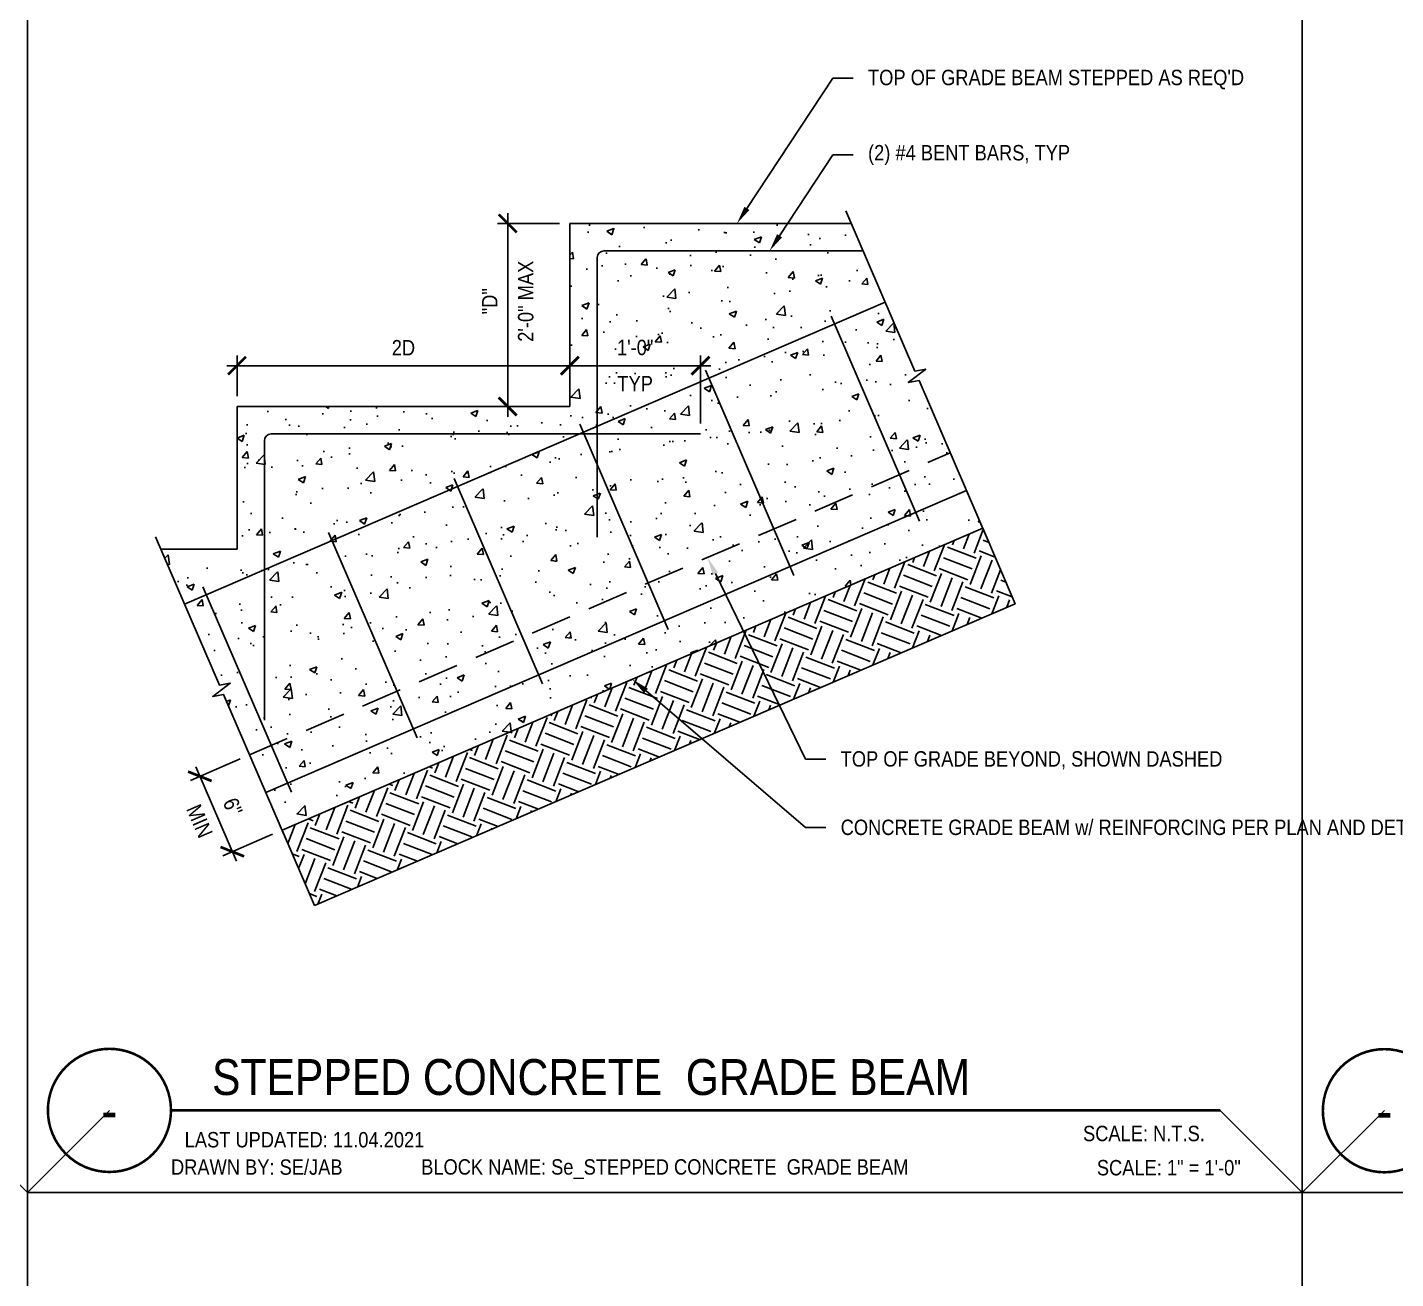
# Model space of a CAD drawing. Header units: inches. Extents: x -16404 to 14624, y -1591 to 16152.
# Drawn here: x -8941.9 to -8841.9, y 1411.9 to 1503.4 of the extents above; entities that cross this region are included whole.
import ezdxf
from ezdxf import colors
from ezdxf.entities.mleader import LeaderData, LeaderLine
from ezdxf.enums import TextEntityAlignment as Align
from ezdxf.math import Vec2, Vec3

# ---------------------------------------------------------------- set-up
doc = ezdxf.new("R2010")
doc.units = ezdxf.units.IN
doc.header["$LTSCALE"] = 24
doc.header["$MEASUREMENT"] = 0
doc.linetypes.add('HIDDEN2', pattern=[0.1875, 0.125, -0.0625])
doc.layers.get('0').update_dxf_attribs({"linetype": 'CONTINUOUS'})
doc.layers.get('DefPoints').update_dxf_attribs({"color": 251, "linetype": 'CONTINUOUS'})
for name, color, linetype, plot in [('DESIGNER COMMENTS', 221, 'CONTINUOUS', False), ('S-ANNO-GRID-NONPLOT', 251, 'CONTINUOUS', False), ('S-ANNO-NONPLOT', 253, 'CONTINUOUS', False)]:
    doc.layers.add(name, color=color, linetype=linetype, plot=plot)
for name, color, linetype in [('S-ANNO-DIMS', 2, 'CONTINUOUS'), ('S-ANNO-NOTE', 4, 'CONTINUOUS'), ('S-BREAK', 2, 'CONTINUOUS'), ('S-CONC', 4, 'CONTINUOUS'), ('S-REBAR', 7, 'CONTINUOUS'), ('S-TYP DETAIL BLOCKS', 1, 'CONTINUOUS')]:
    doc.layers.add(name, color=color, linetype=linetype)
doc.layers.add('S-HATCH-SOIL', color=7, linetype='CONTINUOUS', true_color=0x8f8f8f, transparency=0.8)
doc.layers.add('S-HATCH1', color=1, linetype='CONTINUOUS', transparency=0.5)
doc.layers.add('S-HATCH2', color=2, linetype='CONTINUOUS', transparency=0.5)
doc.styles.add('Arial', font='arial.ttf', dxfattribs={"width": 0.85})
doc.dimstyles.new('DIM-12_Se', dxfattribs={"dimscale": 12, "dimtxt": 0.09375, "dimasz": 0.109375, "dimexe": 0.0625, "dimexo": 0.0625, "dimgap": 0.0625, "dimtad": 1, "dimdec": 4, "dimzin": 11, "dimdsep": 46, "dimlunit": 4, "dimtxsty": 'Arial', "dimblk": 'ARCHTICK', "dimcen": 0.125, "dimdle": 0.0625, "dimclrd": 256, "dimclre": 256, "dimclrt": 4, "dimadec": 0, "dimazin": 0, "dimtfac": 0.75, "dimtdec": 4, "dimtmove": 0, "dimatfit": 3, "dimfxl": 1, "dimfrac": 1, "dimtolj": 1, "dimtzin": 0, "dimarcsym": 0})

# ---------------------------------------------------------------- blocks, each defined once
blk = doc.blocks.new('*U298')
at = {"const_width": 0.1875}
for points in [[(-4.5, 1.695570592395378e-15, -1), (4.5, 1.479114197289397e-31, 3.732050807568883)], [(-4.5, 5.087936460698574e-16, 1), (4.5, 0, -3.732050807568883)]]:
    blk.add_lwpolyline(points, format="xyb", dxfattribs=at)
blk.add_lwpolyline([(4.5, 0), (81.20909887472317, 0)], dxfattribs=at)
blk.add_circle((0, 0), 4.5)
at = {"style": 'Arial', "width": 0.85}
for tag, p in [('DWG_TITLE_1', (7.5, 6.1875)), ('DWG_TITLE_2', (7.5, 2.4375))]:
    blk.add_attdef(tag, text='', height=2.625, dxfattribs=at).set_placement(p, align=Align.MIDDLE_LEFT)
blk.add_attdef('#', text='', height=3, dxfattribs=at).set_placement((0, 0), align=Align.MIDDLE_CENTER)
blk.add_attdef('SCALE', text='', height=1.125, dxfattribs=at).set_placement((80.08409887472317, -1.125), align=Align.TOP_RIGHT)
blk = doc.blocks.new('*U540')
at = {"const_width": 0.1875}
for points in [[(-4.5, 1.695570592395378e-15, -1), (4.5, 1.479114197289397e-31, 3.732050807568883)], [(-4.5, 5.087936460698574e-16, 1), (4.5, 0, -3.732050807568883)]]:
    blk.add_lwpolyline(points, format="xyb", dxfattribs=at)
blk.add_lwpolyline([(4.5, 0), (81.20909887472226, 0)], dxfattribs=at)
blk.add_circle((0, 0), 4.5)
at = {"style": 'Arial', "width": 0.85}
for tag, p in [('DWG_TITLE_1', (7.5, 6.1875)), ('DWG_TITLE_2', (7.5, 2.4375))]:
    blk.add_attdef(tag, text='', height=2.625, dxfattribs=at).set_placement(p, align=Align.MIDDLE_LEFT)
blk.add_attdef('#', text='', height=3, dxfattribs=at).set_placement((0, 0), align=Align.MIDDLE_CENTER)
blk.add_attdef('SCALE', text='', height=1.125, dxfattribs=at).set_placement((80.08409887472226, -1.125), align=Align.TOP_RIGHT)
blk = doc.blocks.new('_ARCHTICK')
at = {"color": 0, "linetype": 'ByBlock', "const_width": 0.15}
blk.add_lwpolyline([(-0.5, -0.5), (0.5, 0.5)], dxfattribs=at)
blk = doc.blocks.new('*D1930')
at = {"layer": 'DefPoints', "color": 0, "transparency": 16777216}
for p in [(33.65970570944864, 54.42750266455414), (43.21001814660212, 54.42750266455414), (43.21001814660212, 49.44817939982613)]:
    blk.add_point(p, dxfattribs=at)
at = {"layer": 'S-ANNO-DIMS', "lineweight": -2, "transparency": 16777216}
for p, q in [((43.21001814660212, 50.19817939982613), (43.21001814660212, 55.17750266455414)), ((32.90970570944864, 54.42750266455414), (43.96001814660212, 54.42750266455414))]:
    blk.add_line(p, q, dxfattribs=at)
at = {"layer": 'S-ANNO-DIMS', "lineweight": -2, "transparency": 16777216, "xscale": 1.3125, "yscale": 1.3125, "zscale": 1.3125, "rotation": 180}
blk.add_blockref('_ARCHTICK', (33.65970570944864, 54.42750266455414), dxfattribs=at)
at = {"layer": 'S-ANNO-DIMS', "lineweight": -2, "transparency": 16777216, "xscale": 1.3125, "yscale": 1.3125, "zscale": 1.3125}
blk.add_blockref('_ARCHTICK', (43.21001814660212, 54.42750266455414), dxfattribs=at)
at = {"layer": 'S-ANNO-DIMS', "color": 4, "transparency": 16777216, "char_height": 1.125, "attachment_point": 5, "style": 'Arial'}
for s, insert in [('\\A1;1\'-0"', (38.43486192802538, 55.75189727574104)), ('\\A1;TYP', (38.43486192802538, 53.11500266455414))]:
    blk.add_mtext(s, dxfattribs=dict(at, insert=insert))
blk = doc.blocks.new('*D2450')
at = {"layer": 'DefPoints', "color": 0, "transparency": 16777216}
for p in [(10.24564609307072, 25.98557889479207), (12.6198907492917, 20.47531916294474), (8.984450500502756, 18.90889126231217)]:
    blk.add_point(p, dxfattribs=at)
at = {"layer": 'S-ANNO-DIMS', "lineweight": -2, "transparency": 16777216}
for p, q in [((9.55686362658992, 25.6887983127645), (5.921423377800975, 24.12237041213192)), ((6.313425262254203, 25.10793346064029), (9.28123108253033, 18.22010879583137)), ((11.9311082828109, 20.17853858091717), (8.295668034021956, 18.61211068028459))]:
    blk.add_line(p, q, dxfattribs=at)
at = {"layer": 'S-ANNO-DIMS', "lineweight": -2, "transparency": 16777216, "xscale": 1.3125, "yscale": 1.3125, "zscale": 1.3125}
for p, rotation in [((6.610205844281776, 24.41915099415949), 113.3101027551829), ((8.984450500502756, 18.90889126231217), 293.3101027551829)]:
    blk.add_blockref('_ARCHTICK', p, dxfattribs=dict(at, rotation=rotation))
at = {"layer": 'S-ANNO-DIMS', "color": 4, "transparency": 16777216, "char_height": 1.125, "attachment_point": 5, "rotation": 293.31010275518287, "style": 'Arial'}
for s, insert in [('\\A1;MIN', (6.591958856050863, 21.14465510968758)), ('\\A1;6"', (9.013621221575193, 22.1880939329588))]:
    blk.add_mtext(s, dxfattribs=dict(at, insert=insert))
blk = doc.blocks.new('*D1929')
at = {"layer": 'DefPoints', "color": 0, "transparency": 16777216}
for p in [(9.327766968680407, 54.42750266455414), (33.65970570944864, 54.42750266455414), (9.327766968680407, 51.44817939982613)]:
    blk.add_point(p, dxfattribs=at)
at = {"layer": 'S-ANNO-DIMS', "lineweight": -2, "transparency": 16777216}
for p, q in [((9.327766968680407, 52.19817939982613), (9.327766968680407, 55.17750266455414)), ((34.40970570944864, 54.42750266455414), (8.577766968680407, 54.42750266455414))]:
    blk.add_line(p, q, dxfattribs=at)
at = {"layer": 'S-ANNO-DIMS', "lineweight": -2, "transparency": 16777216, "xscale": 1.3125, "yscale": 1.3125, "zscale": 1.3125, "rotation": 180}
blk.add_blockref('_ARCHTICK', (9.327766968680407, 54.42750266455414), dxfattribs=at)
at = {"layer": 'S-ANNO-DIMS', "lineweight": -2, "transparency": 16777216, "xscale": 1.3125, "yscale": 1.3125, "zscale": 1.3125}
blk.add_blockref('_ARCHTICK', (33.65970570944864, 54.42750266455414), dxfattribs=at)
at = {"layer": 'S-ANNO-DIMS', "color": 4, "transparency": 16777216, "insert": (21.49373633906453, 55.74230484736451), "char_height": 1.125, "attachment_point": 5, "style": 'Arial'}
blk.add_mtext('\\A1;2D', dxfattribs=at)
blk = doc.blocks.new('*D2408')
at = {"layer": 'DefPoints', "color": 0, "transparency": 16777216}
for p in [(33.65970570944866, 64.82587143040158), (29.11472062236227, 51.44817939982707), (29.11472062236134, 51.44817939982707)]:
    blk.add_point(p, dxfattribs=at)
at = {"layer": 'S-ANNO-DIMS', "lineweight": -2, "transparency": 16777216}
for p, q in [((29.11472062236134, 65.57587143040156), (29.11472062236134, 50.69817939982707)), ((32.90970570944866, 64.82587143040158), (28.36472062236134, 64.82587143040156))]:
    blk.add_line(p, q, dxfattribs=at)
at = {"layer": 'S-ANNO-DIMS', "lineweight": -2, "transparency": 16777216, "xscale": 1.3125, "yscale": 1.3125, "zscale": 1.3125}
for p, rotation in [((29.11472062236134, 64.82587143040156), 90), ((29.11472062236134, 51.44817939982707), 270)]:
    blk.add_blockref('_ARCHTICK', p, dxfattribs=dict(at, rotation=rotation))
at = {"layer": 'S-ANNO-DIMS', "color": 4, "transparency": 16777216, "char_height": 1.125, "attachment_point": 5, "rotation": 90, "style": 'Arial'}
for s, insert in [('\\A1;2\'-0" MAX', (30.43911523354825, 59.13702541511702)), ('\\A1;"D"', (27.80222062236135, 59.13702541511702))]:
    blk.add_mtext(s, dxfattribs=dict(at, insert=insert))
blk = doc.blocks.new('Se_SLAB CONSTRUCTION JOINT')
at = {"layer": 'S-ANNO-NOTE'}
ml = blk.add_multileader_mtext('Standard', dxfattribs=at)
ml.set_content('\\A1;{\\C256;CONCRETE SLAB w/ REINFORCING PER PLAN}', color=4, style='Arial')
ml.set_leader_properties(color=2)
ml.build(insert=Vec2(0, 0))
ml.multileader.update_dxf_attribs({"dogleg_length": 0.36, "arrow_head_size": 1.3125, "scale": 12})
ctx = ml.context
ctx.base_point, ctx.scale, ctx.char_height, ctx.arrow_head_size, ctx.landing_gap_size, ctx.plane_origin = Vec3(9.329344223596589, 52.82008599127357), 12, 1.125, 1.3125, 1.08, Vec3(55.81148627881521, 354.154907837335)
ctx.text_align_type = 2
notes = []
notes.append((ctx, [(0, (1, 1, 0), (29.10470063560206, 52.82008599127357), (-1, 0), 1.500000000000007, [(0, [(31.13035283065074, 46.36474106650394)], 0, [])])]))
ctx.mtext.insert, ctx.mtext.width, ctx.mtext.alignment, ctx.mtext.flow_direction = Vec3(26.52470063560213, 53.39217841965001), 16.23162431787176, 3, 5
for ctx, leaders in notes:
    for number, flags, end, landing, length, lines in leaders:
        leader = LeaderData()
        leader.index, (leader.has_last_leader_line, leader.has_dogleg_vector, leader.attachment_direction) = number, flags
        leader.last_leader_point, leader.dogleg_vector, leader.dogleg_length = Vec3(end), Vec3(landing), length
        for number, points, colour, breaks in lines:
            line = LeaderLine()
            line.index, line.vertices, line.color, line.breaks = number, Vec3.list(points), colors.encode_raw_color(colour), breaks
            leader.lines.append(line)
        ctx.leaders.append(leader)
blk = doc.blocks.new('Se_DEPRESSED SLAB 2')
at = {"layer": 'S-ANNO-NOTE'}
ml = blk.add_multileader_mtext('Standard', dxfattribs=at)
ml.set_content('"Z" BAR TO MATCH SIZE & SPACING OF SLAB REINFORCING', color=4, style='Arial')
ml.set_leader_properties(color=2)
ml.build(insert=Vec2(0, 0))
ml.multileader.update_dxf_attribs({"dogleg_length": 0.36, "arrow_head_size": 1.3125, "scale": 12})
ctx = ml.context
ctx.base_point, ctx.scale, ctx.char_height, ctx.arrow_head_size, ctx.landing_gap_size, ctx.plane_origin = Vec3(1.484634014716136, 63.08441318700329), 12, 1.125, 1.3125, 1.08, Vec3(62.56572984505328, 372.1381313527743)
ctx.text_align_type = 2
notes = []
notes.append((ctx, [(0, (1, 1, 0), (26.74962207747194, 63.08441318700329), (-1, 0), 1.500000000000008, [(0, [(43.41736673262494, 48.17346383277959)], 0, [])])]))
ctx.mtext.insert, ctx.mtext.width, ctx.mtext.alignment, ctx.mtext.flow_direction = Vec3(24.16962207747201, 63.65650561538018), 21.6762482946794, 3, 5
for ctx, leaders in notes:
    for number, flags, end, landing, length, lines in leaders:
        leader = LeaderData()
        leader.index, (leader.has_last_leader_line, leader.has_dogleg_vector, leader.attachment_direction) = number, flags
        leader.last_leader_point, leader.dogleg_vector, leader.dogleg_length = Vec3(end), Vec3(landing), length
        for number, points, colour, breaks in lines:
            line = LeaderLine()
            line.index, line.vertices, line.color, line.breaks = number, Vec3.list(points), colors.encode_raw_color(colour), breaks
            leader.lines.append(line)
        ctx.leaders.append(leader)
blk = doc.blocks.new('Se_STEPPED CONCRETE  GRADE BEAM')
at = {"layer": 'S-HATCH-SOIL'}
h = blk.add_hatch(dxfattribs=at)
h.set_pattern_fill('EARTH', color=256, scale=9, angle=158.7763659469149, style=0)
h.set_pattern_definition([(158.7763659469149, (7335.6041441717, -2090.311555848837), (-2.911913257724219, -1.282872238178816), [2.25, -2.25]), (158.7763659469149, (7335.298698980535, -2091.098078129318), (-2.911913257724219, -1.282872238178816), [2.25, -2.25]), (158.7763659469149, (7334.99325378937, -2091.8846004098), (-2.911913257724219, -1.282872238178816), [2.25, -2.25]), (248.7763659469149, (7334.629264632154, -2092.044959439573), (1.282872238178816, -2.911913257724219), [2.25, -2.25]), (248.7763659469149, (7333.842742351673, -2091.739514248408), (1.282872238178816, -2.911913257724219), [2.25, -2.25]), (248.7763659469149, (7333.056220071191, -2091.434069057243), (1.282872238178816, -2.911913257724219), [2.25, -2.25])])
h.paths.add_polyline_path([(14.99413540551086, 14.96505943109787), (12.6198907492917, 20.47531916294474), (63.84071881299042, 42.54520030021604), (66.21496346920867, 37.03494056836917)])
at = {"layer": 'S-HATCH2'}
h = blk.add_hatch(dxfattribs=at)
h.set_pattern_fill('AR-CONC', color=256, scale=0.75, style=0)
h.set_pattern_definition([(49.99999999999999, (7428.813243046684, -2090.323085888716), (5.379451369505651, -0.4706410123694633), [0.5625, -6.1875]), (355, (7428.813243046684, -2090.323085888716), (-1.0406350020975, 5.641441002750089), [0.45, -4.949999999999999]), (100.45144446, (7429.261530654184, -2090.362305968716), (4.33881635045334, 5.170799932264721), [0.4780514399999997, -5.258565839999994]), (46.18420000000001, (7428.813243046684, -2088.823085888716), (8.004309980036792, -1.241394605948074), [0.84375, -9.28125]), (96.63563549, (7429.480268634184, -2088.926535691216), (7.009964592556713, 7.305889505809128), [0.7170775650000001, -7.887853199999999]), (351.1841639899999, (7428.813243046684, -2088.823085888716), (7.009964587910798, 7.305889502024926), [0.675, -7.4250000075]), (21, (7429.563243046684, -2089.198085888716), (4.476802890888463, -3.019641679990041), [0.5625, -6.1875]), (326.0000000000001, (7429.563243046684, -2089.198085888716), (1.824864989411863, 5.438625337851398), [0.45, -4.949999999999999]), (71.45144474, (7429.936309951684, -2089.449722693716), (6.301667825474784, 2.418983646047653), [0.4780514250000001, -5.258565839999999]), (37.50000000000001, (7428.813243046684, -2090.323085888716), (0.09119891487968002, 2.496703903734836), [0, -4.89, 0, -5.025, 0, -4.96875]), (7.499999999999999, (7428.813243046684, -2090.323085888716), (1.973021530816115, 2.958087839117702), [0, -2.865, 0, -4.7775, 0, -1.89375]), (327.5, (7427.140743046684, -2090.323085888716), (4.003668271293067, -0.1691615380078482), [0, -1.875, 0, -5.85, 0, -7.762499999999999]), (317.5, (7426.390743046684, -2090.323085888716), (4.373896270067897, 0.750787367492383), [0, -2.4375, 0, -3.885, 0, -5.512499999999999])])
h.paths.add_polyline_path([(33.65970570944864, 64.82587143040155), (33.65970570944864, 51.44817939982613), (9.327766968680407, 51.44817939982613), (9.327766968680407, 41.00953458402591), (3.772167845887452, 41.00953458402591), (8.046224920428358, 31.09009998500096), (8.835946648295248, 31.22426278933108), (7.556111946882993, 30.26059095763958), (8.345833674752612, 30.39475376196697), (12.6198907492917, 20.47531916294497), (63.84071881299042, 42.54520030021627), (59.19040786509049, 53.33786275379043), (58.40068613722087, 53.20369994946304), (59.68052083863313, 54.16737178115454), (58.89079911076624, 54.03320897682443), (54.24048816286449, 64.82587143040155)])
at = {"layer": 'S-ANNO-NONPLOT'}
blk.add_lwpolyline([(14.99413540551086, 14.96505943109787), (12.6198907492917, 20.47531916294474), (63.84071881299042, 42.54520030021604), (66.21496346920867, 37.03494056836917)], close=True, dxfattribs=at)
at = {"layer": 'S-BREAK'}
for points in [[(64.23642625569391, 41.62682367824209), (59.19040786509049, 53.33786275379043), (58.40068613722087, 53.20369994946304), (59.68052083863313, 54.16737178115454), (58.89079911076624, 54.03320897682443), (53.844780720161, 65.74424805237595)], [(13.0155981919952, 19.55694254097079), (8.345833674752612, 30.39475376196697), (7.556111946882993, 30.26059095763958), (8.835946648295248, 31.22426278933108), (8.046224920428358, 31.09009998500096), (3.376460403183955, 41.92791120600032)]]:
    blk.add_lwpolyline(points, dxfattribs=at)
at = {"layer": 'S-CONC'}
for p, q in [((54.24048816286449, 64.82587143040155), (33.65970570944864, 64.82587143040155)), ((33.65970570944864, 64.82587143040155), (33.65970570944864, 51.44817939982613)), ((33.65970570944864, 51.44817939982613), (9.327766968680407, 51.44817939982613)), ((9.327766968680407, 51.44817939982613), (9.327766968680407, 41.00953458402591)), ((12.6198907492917, 20.47531916294474), (63.84071881299042, 42.54520030021604)), ((9.327766968680407, 41.00953458402591), (3.772167845888362, 41.00953458402591))]:
    blk.add_line(p, q, dxfattribs=at)
at = {"layer": 'S-HATCH1', "linetype": 'HIDDEN2'}
blk.add_line((10.24564609307072, 25.98557889479207), (61.46647415676944, 48.05546003206337), dxfattribs=at)
at = {"layer": 'S-REBAR'}
for p, q in [((5.497156780632395, 37.00609835848309), (56.71798484433111, 59.07597949575438)), ((52.75661787671288, 58.05743470333846), (59.22127709149299, 43.05394664324422)), ((43.57285165696612, 54.10036027630713), (50.03751087174987, 39.09687221621289)), ((34.389085437223, 50.1432858492758), (40.85374465200312, 35.13979778918156)), ((25.20531921747624, 46.18621142224447), (31.66997843225636, 31.18272336215023)), ((11.43276842117939, 23.23044902886841), (62.65359648488175, 45.3003301661397)), ((16.02155299772949, 42.22913699521314), (22.48621221251324, 27.2256489351189)), ((6.837786777986366, 38.27206256818181), (13.30244599276648, 23.26857450808757))]:
    blk.add_line(p, q, dxfattribs=at)
at = {"layer": 'S-REBAR', "linetype": 'Continuous'}
for points in [[(55.10224233481586, 62.82587143040155), (36.15970570944864, 62.82587143040155, 0.4142135623730933), (35.65970570944864, 62.32587143040155), (35.65970570944864, 41.89786696267265)], [(43.21001814660212, 49.44817939982613), (11.82776696868041, 49.44817939982613, 0.4142135623730933), (11.32776696868041, 48.94817939982613), (11.32776696868041, 28.52017493210087)]]:
    blk.add_lwpolyline(points, format="xyb", dxfattribs=at)
at = {"layer": 'DESIGNER COMMENTS', "char_height": 1.125, "style": 'Arial'}
for s, insert, width, attachment_point in [('\\A1;LAST UPDATED: 11.04.2021', (5.49983877064733, -1.581014512988077), 17.47096606412005, 1), ('\\A1;DRAWN BY: SE/JAB', (4.49983877064733, -3.581014512988077), 12.48489853342428, 1), ('\\A1;BLOCK NAME: Se_STEPPED CONCRETE  GRADE BEAM', (40.60454943736295, -4.29464285740687), 35.54187329467939, 5), ('\\A1;SCALE: 1{\\H1x;" = 1\'-0"}', (82.70909887498783, -3.625000000264208), 19.68744999823992, 3)]:
    blk.add_mtext(s, dxfattribs=dict(at, insert=insert, width=width, attachment_point=attachment_point))
at = {"layer": 'S-ANNO-DIMS'}
dim = blk.add_linear_dim(base=(29.11472062236134, 51.44817939982707), p1=(33.65970570944864, 64.82587143040155), p2=(29.11472062236226, 51.44817939982704), angle=90, text='"D"\\X2\'-0" MAX', dimstyle='DIM-12_Se', dxfattribs=at)
dim.commit()
dim.dimension.update_dxf_attribs({"geometry": '*D2408', "text_midpoint": (29.11472062236135, 59.13702541511702), "dimtype": 160})
dim = blk.add_linear_dim(base=(9.327766968680407, 54.42750266455414), p1=(33.65970570944864, 54.42750266455414), p2=(9.327766968680407, 51.44817939982613), text='2D', dimstyle='DIM-12_Se', dxfattribs=at)
dim.commit()
dim.dimension.update_dxf_attribs({"geometry": '*D1929', "text_midpoint": (21.49373633906453, 54.42750266455414), "dimtype": 128})
dim = blk.add_linear_dim(base=(43.21001814660212, 54.42750266455414), p1=(33.65970570944864, 54.42750266455414), p2=(43.21001814660212, 49.44817939982613), text='1\'-0"\\XTYP', dimstyle='DIM-12_Se', dxfattribs=at)
dim.commit()
dim.dimension.update_dxf_attribs({"geometry": '*D1930', "text_midpoint": (38.43486192802538, 54.42750266455414)})
dim = blk.add_aligned_dim(p1=(10.24564609307072, 25.98557889479207), p2=(12.6198907492917, 20.47531916294474), distance=-3.9585505138111827, text='<>\\XMIN', dimstyle='DIM-12_Se', dxfattribs=at)
dim.commit()
dim.dimension.update_dxf_attribs({"geometry": '*D2450', "text_midpoint": (7.797328172392264, 21.66402112823583)})
at = {"layer": 'S-ANNO-NOTE'}
ml = blk.add_multileader_mtext('Standard', dxfattribs=at)
ml.set_content("TOP OF GRADE BEAM STEPPED AS REQ'D", color=4, style='Arial')
ml.set_leader_properties(color=2)
ml.build(insert=Vec2(0, 0))
ml.multileader.update_dxf_attribs({"dogleg_length": 0.36, "arrow_head_size": 1.3125, "scale": 12})
ctx = ml.context
ctx.base_point, ctx.scale, ctx.char_height, ctx.arrow_head_size, ctx.landing_gap_size, ctx.plane_origin = Vec3(54.37906454223867, 75.45004288037171), 12, 1.125, 1.3125, 1.08, Vec3(20.82707997406487, 367.9553618982814)
notes = []
notes.append((ctx, [(0, (1, 1, 0), (52.87906454223867, 75.45004288037171), (1, 0), 1.500000000000008, [(0, [(45.88103908520588, 64.82587143040155)], 0, [])])]))
ctx.mtext.insert, ctx.mtext.width, ctx.mtext.flow_direction = Vec3(55.45906454223859, 76.05628435376866), 14.1612713165075, 5
ml = blk.add_multileader_mtext('Standard', dxfattribs=at)
ml.set_content('(2) #4 BENT BARS, TYP', color=4, style='Arial')
ml.set_leader_properties(color=2)
ml.build(insert=Vec2(0, 0))
ml.multileader.update_dxf_attribs({"dogleg_length": 0.36, "arrow_head_size": 1.3125, "scale": 12})
ctx = ml.context
ctx.base_point, ctx.scale, ctx.char_height, ctx.arrow_head_size, ctx.landing_gap_size, ctx.plane_origin = Vec3(54.37906454223867, 69.82925064112942), 12, 1.125, 1.3125, 1.08, Vec3(20.82707997406487, 362.3345696590354)
notes.append((ctx, [(0, (1, 1, 0), (52.87906454223867, 69.82925064112942), (1, 0), 1.500000000000008, [(0, [(48.26601530515927, 62.82587143040155)], 0, [])])]))
ctx.mtext.insert, ctx.mtext.width, ctx.mtext.flow_direction = Vec3(55.45906454223867, 70.55712410634088), 15.03924710095498, 5
ml = blk.add_multileader_mtext('Standard', dxfattribs=at)
ml.set_content('TOP OF GRADE BEYOND, SHOWN DASHED', color=4, style='Arial')
ml.set_leader_properties(color=2)
ml.build(insert=Vec2(0, 0))
ml.multileader.update_dxf_attribs({"dogleg_length": 0.36, "arrow_head_size": 1.3125, "scale": 12})
ctx = ml.context
ctx.base_point, ctx.scale, ctx.char_height, ctx.arrow_head_size, ctx.landing_gap_size, ctx.plane_origin = Vec3(52.37906454223867, 25.67948987847785), 12, 1.125, 1.3125, 1.08, Vec3(20.82707997406487, 322.1848088963875)
notes.append((ctx, [(0, (1, 1, 0), (50.87906454223867, 25.67948987847785), (1, 0), 1.500000000000008, [(0, [(43.72247327957757, 40.40997664057659)], 0, [])])]))
ctx.mtext.insert, ctx.mtext.width, ctx.mtext.flow_direction = Vec3(53.45906454223859, 26.25158230685429), 16.37056105047749, 5
ml = blk.add_multileader_mtext('Standard', dxfattribs=at)
ml.set_content('CONCRETE GRADE BEAM w/ REINFORCING PER PLAN AND DETAILS', color=4, style='Arial')
ml.set_leader_properties(color=2)
ml.build(insert=Vec2(0, 0))
ml.multileader.update_dxf_attribs({"dogleg_length": 0.36, "arrow_head_size": 1.3125, "scale": 12})
ctx = ml.context
ctx.base_point, ctx.scale, ctx.char_height, ctx.arrow_head_size, ctx.landing_gap_size, ctx.plane_origin = Vec3(52.37906454223867, 20.67948987847785), 12, 1.125, 1.3125, 1.08, Vec3(20.82707997406487, 310.1848088963875)
notes.append((ctx, [(0, (1, 1, 0), (50.87906454223867, 20.67948987847785), (1, 0), 1.500000000000008, [(0, [(38.23030478114106, 31.51025973158039)], 0, [])])]))
ctx.mtext.insert, ctx.mtext.width, ctx.mtext.flow_direction = Vec3(53.45906454223867, 21.25158230685439), 14.17040330832197, 5
for ctx, leaders in notes:
    for number, flags, end, landing, length, lines in leaders:
        leader = LeaderData()
        leader.index, (leader.has_last_leader_line, leader.has_dogleg_vector, leader.attachment_direction) = number, flags
        leader.last_leader_point, leader.dogleg_vector, leader.dogleg_length = Vec3(end), Vec3(landing), length
        for number, points, colour, breaks in lines:
            line = LeaderLine()
            line.index, line.vertices, line.color, line.breaks = number, Vec3.list(points), colors.encode_raw_color(colour), breaks
            leader.lines.append(line)
        ctx.leaders.append(leader)

msp = doc.modelspace()

# ---------------------------------------------------------------- linework, layer by layer
at = {"layer": 'S-ANNO-GRID-NONPLOT'}
for p, q in [((-8941.94960038468, 1418.198523639694), (-8941.94960038468, 1510.198523639695)), ((-8848.74050150943, 1418.198523639695), (-8848.74050150943, 1510.198523639695)), ((-8941.94960038468, 1418.198523639693), (-8947.949600384945, 1424.198523639959)), ((-8941.94960038468, 1418.198523639695), (-8935.949600384414, 1424.198523639961)), ((-8848.74050150943, 1418.198523639695), (-8854.740501509692, 1424.198523639961)), ((-8848.74050150943, 1418.198523639695), (-8842.740501509164, 1424.198523639961)), ((-8941.94960038468, 1418.198523639695), (-8848.74050150943, 1418.198523639695)), ((-8941.94960038468, 1326.198523639694), (-8941.94960038468, 1418.198523639694)), ((-8848.74050150943, 1418.198523639695), (-8755.531402634177, 1418.198523639695)), ((-8848.74050150943, 1326.198523639694), (-8848.74050150943, 1418.198523639695))]:
    msp.add_line(p, q, dxfattribs=at)

# ---------------------------------------------------------------- block references
at = {"layer": 'S-ANNO-NOTE'}
for name, p, values in [('*U298', (-8935.949600384414, 1424.198523639961), {'#': '-', 'DWG_TITLE_2': 'STEPPED CONCRETE  GRADE BEAM', 'SCALE': 'SCALE: N.T.S.'}), ('*U540', (-8842.74050150943, 1424.17546356067), {'#': '-', 'DWG_TITLE_2': 'OPENING IN SLAB', 'SCALE': 'SCALE: N.T.S.'})]:
    msp.add_blockref(name, p, dxfattribs=at).add_auto_attribs(values)
at = {"layer": 'S-TYP DETAIL BLOCKS'}
for name, p in [('Se_STEPPED CONCRETE  GRADE BEAM', (-8935.949600384414, 1424.198523639959)), ('Se_DEPRESSED SLAB 2', (-8656.32230375893, 1424.17546356067)), ('Se_SLAB CONSTRUCTION JOINT', (-8749.531402633911, 1424.198523639963))]:
    msp.add_blockref(name, p, dxfattribs=at)

doc.saveas('drawing.dxf')
